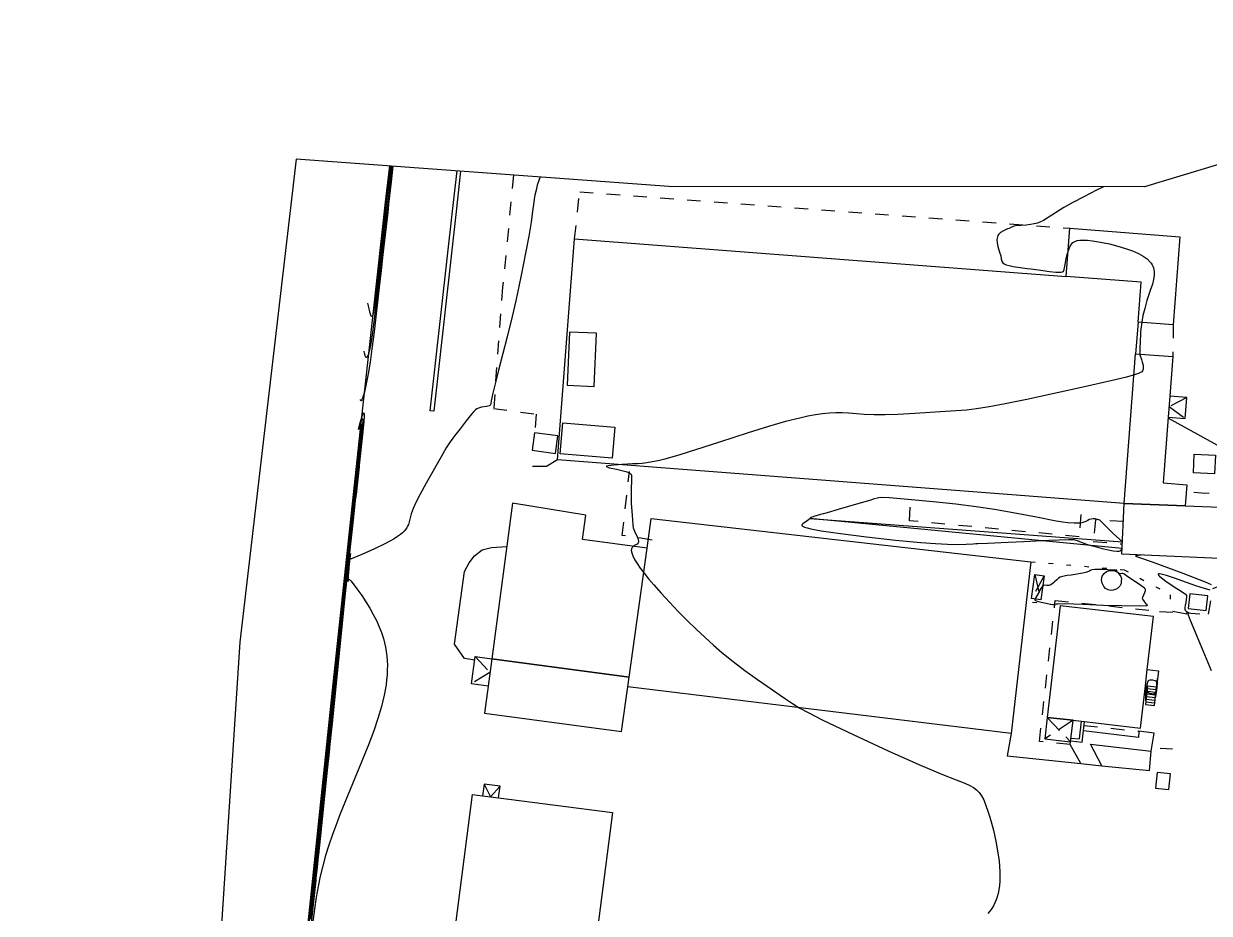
# Model space of a CAD drawing. Header units: metres. Extents: x 1233805 to 1234355, y 654698 to 655114.
# Drawn here: x 1233805.4 to 1233937.4, y 654995.5 to 655094.6 of the extents above; entities that cross this region are included whole.
import ezdxf

# ---------------------------------------------------------------- set-up
doc = ezdxf.new("R2010")
doc.units = ezdxf.units.M
for name, pattern in [('ИИDash_05_15', [2, 0.5, -1.5]), ('ИИDash_15_15', [3, 1.5, -1.5]), ('ИИDash_20_10', [3, 2, -1])]:
    doc.linetypes.add(name, pattern=pattern)
for name, color, linetype, lineweight in [('ИИ_ГИДРОГРАФИЯ', 3, 'Continuous', 25), ('ИИ_ГОРИЗОНТАЛИ_ОСН', 32, 'Continuous', 25), ('ИИ_ГОРИЗОНТАЛИ_УТОЛЩ', 32, 'Continuous', 30), ('ИИ_ДОРОГИ_АД', 7, 'Continuous', 25), ('ИИ_ЛЭП_НН', 250, 'Continuous', 25), ('ИИ_ОТМЕТКИ', 7, 'Continuous', 25), ('ИИ_СООРУЖЕНИЕ', 7, 'Continuous', 25), ('ИИ_СТРОЕНИЕ', 7, 'Continuous', 25), ('ИИ_ТЕПЛОТРАССА', 5, 'Continuous', 25), ('ИИ_ТРУБОПРОВОДЫ', 7, 'Continuous', 25), ('ИИ_УГОДЬЯ', 7, 'Continuous', 25)]:
    doc.layers.add(name, color=color, linetype=linetype, lineweight=lineweight)
doc.layers.add('Оформление точек', color=7, linetype='Continuous')

msp = doc.modelspace()

# ---------------------------------------------------------------- linework, layer by layer
at = {"layer": 'ИИ_ГИДРОГРАФИЯ'}
msp.add_lwpolyline([(1233846.09313983, 655078.80980624), (1233845.63872691, 655075.10262085), (1233842.81508014, 655049.47608753), (1233839.79411409, 655021.08205074), (1233836.39391399, 654988.74463213), (1233831.61108307, 654936.04578729), (1233829.35532001, 654910.12224452), (1233829.58060733, 654909.83929928), (1233827.32516265, 654883.69033055), (1233825.62170741, 654863.71700995), (1233820.4282702, 654801.53851389)], dxfattribs=at)
at = {"layer": 'ИИ_ГОРИЗОНТАЛИ_ОСН'}
for points, elevation in [([(1233862.89287055, 655077.57818969), (1233862.729783, 655077.16360817), (1233862.55863355, 655076.64834728), (1233862.41145954, 655076.11428662), (1233862.28822661, 655075.56128344), (1233862.20493629, 655075.08388301), (1233862.12659568, 655074.48104741), (1233862.07319484, 655074.04745244), (1233861.86176036, 655072.54002762), (1233861.60664192, 655070.99341729), (1233860.94489861, 655067.56221465), (1233860.8325768, 655067.00050321), (1233860.71996089, 655066.4341416), (1233860.16695189, 655063.77000447), (1233859.75609659, 655062.01699104), (1233859.1937459, 655059.75536196), (1233858.23741154, 655056.03358081), (1233858.08179126, 655055.43205835), (1233857.59667172, 655053.47684624), (1233857.42264463, 655052.62107267), (1233857.36619268, 655052.33547485), (1233857.32878121, 655052.18501055), (1233857.28465947, 655052.11224473), (1233857.20730371, 655052.06993848), (1233857.05064562, 655052.03535175), (1233856.8970778, 655052.00927695), (1233856.35222747, 655051.9093768), (1233856.0003535, 655051.8170445), (1233855.81415863, 655051.73607833), (1233855.66094399, 655051.62450468), (1233855.50036265, 655051.45615725), (1233855.23741236, 655051.13114924), (1233854.64682646, 655050.38459556), (1233853.9502109, 655049.5040652), (1233853.51520183, 655048.95735181), (1233853.48963426, 655048.92556098), (1233853.1494986, 655048.48770832), (1233852.84471922, 655048.05707786), (1233852.41713915, 655047.38164613), (1233851.83214718, 655046.38021579), (1233850.18323495, 655043.44511685), (1233849.52595363, 655042.24889144), (1233849.07812585, 655041.37991315), (1233848.74126978, 655040.64710625), (1233848.51454334, 655040.04451779), (1233848.3512686, 655039.43227421), (1233848.19620954, 655038.86810555), (1233848.11042472, 655038.65991048), (1233848.0075017, 655038.46972079), (1233847.87707401, 655038.28164053), (1233847.7197104, 655038.09928108), (1233847.5321497, 655037.91888302), (1233847.31176681, 655037.73794932), (1233846.99842914, 655037.51488586), (1233846.61677361, 655037.27310821), (1233845.65315332, 655036.73627259), (1233844.43144365, 655036.13380901), (1233843.01157799, 655035.49534853), (1233842.11047756, 655035.1241576), (1233841.87435629, 655035.04380473), (1233841.76392217, 655035.02774795), (1233841.72185363, 655035.03310753)], 1.5), ([(1233846.47421679, 655078.78186885), (1233846.28147063, 655077.03936509), (1233845.99876105, 655074.5403927), (1233845.8934409, 655073.62122988), (1233845.36262426, 655068.93860812), (1233845.16148858, 655067.14783354), (1233844.95327699, 655065.29072467), (1233844.37329914, 655060.30344686), (1233844.13432509, 655058.43109603), (1233843.92438754, 655056.93261846), (1233843.7146607, 655055.62679502), (1233843.50354056, 655054.51413308), (1233843.29334543, 655053.60758489), (1233843.09107699, 655052.93755355), (1233843.01161437, 655052.74080866), (1233842.94949386, 655052.63809109), (1233842.92525072, 655052.62205975), (1233842.90512008, 655052.62881561), (1233842.87510925, 655052.71253941), (1233842.8587413, 655052.7913853)], 1), ([(1233846.35356964, 655078.79071369), (1233846.27185622, 655078.06114418), (1233845.92733681, 655075.08475963), (1233845.75547704, 655073.60986981), (1233845.30190808, 655069.62437676), (1233845.12233103, 655068.01377053), (1233844.881625, 655065.85453522), (1233844.47132954, 655062.30596766), (1233844.16327279, 655059.9835926), (1233844.00510553, 655059.01323308), (1233843.85309237, 655058.26523426), (1233843.70979653, 655057.75260328), (1233843.64278617, 655057.58986833), (1233843.57978114, 655057.49190448), (1233843.54271163, 655057.46382516), (1233843.50665555, 655057.46013758), (1233843.43765295, 655057.52593548), (1233843.37351336, 655057.68664448), (1233843.30928446, 655057.95498888), (1233843.2665663, 655058.1602103)], 0.5), ([(1233842.64071129, 655049.44798199), (1233842.79844204, 655050.0540463), (1233843.00966925, 655050.82484598), (1233843.15144691, 655051.21997896), (1233843.20073908, 655051.28945089), (1233843.21972055, 655051.29123696), (1233843.23492546, 655051.27105664), (1233843.25400118, 655051.16479667), (1233843.25795364, 655050.97072809), (1233843.22011173, 655050.28196041), (1233843.1207624, 655049.16076573), (1233842.72235466, 655045.46291918), (1233842.70047253, 655045.26859754), (1233842.3622008, 655042.21219354), (1233842.287725, 655041.52905725), (1233842.05330072, 655039.38683059), (1233841.72262618, 655036.3631042), (1233841.42656224, 655033.61675312), (1233841.39612832, 655033.33070487), (1233841.38491582, 655033.22531868), (1233841.38331403, 655033.2102635)], 1), ([(1233842.69813426, 655049.4431291), (1233842.80253227, 655049.84426139), (1233842.94233822, 655050.35442371), (1233843.03617718, 655050.61593925), (1233843.06880236, 655050.66191316), (1233843.09142936, 655050.64972981), (1233843.10667088, 655050.4509301), (1233843.01472272, 655049.24405339), (1233842.73101014, 655046.59471552), (1233842.67983764, 655046.13297419), (1233842.30238561, 655042.66191743), (1233842.17524452, 655041.48272712), (1233841.94010447, 655039.3192152), (1233841.68939423, 655037.01195304), (1233841.27770876, 655033.16645663), (1233841.22854471, 655032.70436416), (1233841.21961524, 655032.62043613), (1233841.20043827, 655032.4401919), (1233841.19821237, 655032.41927069), (1233841.19515482, 655032.39053276)], 0.5), ([(1233841.74600734, 655035.60817905), (1233841.72086081, 655035.38220362), (1233841.6163322, 655034.44124654), (1233841.57541573, 655034.06704962), (1233841.57460599, 655034.05943886), (1233841.57264139, 655034.04097361), (1233841.57167098, 655034.03185275), (1233841.57161927, 655034.03136666), (1233841.57147325, 655034.02999424)], 1.5), ([(1233841.72185363, 655035.03310753), (1233841.72587925, 655035.12895278), (1233841.74198172, 655035.51233379), (1233841.74600734, 655035.60817905)], 1.5), ([(1233929.8130344711, 655035.4374663302), (1233929.76836328, 655035.43331664), (1233929.31094482, 655035.37696263), (1233929.2227303, 655035.35707035), (1233929.20095042, 655035.33718578), (1233929.27783422, 655035.29250857), (1233929.62152807, 655035.17217895), (1233931.03717102, 655034.67817828), (1233934.46067889, 655033.42060739), (1233936.9282714, 655032.45883939), (1233937.60892103, 655032.16074669)], 2.5), ([(1233841.57147325, 655034.02999424), (1233841.56818205, 655033.99906029), (1233841.55501725, 655033.87532446), (1233841.55172605, 655033.84439051)], 1.5), ([(1233841.55172605, 655033.84439051), (1233841.52547781, 655033.5749944), (1233841.44212299, 655032.5888279), (1233841.44954195, 655032.51386045), (1233841.48626776, 655032.57462613), (1233841.54279544, 655032.6805658), (1233841.57874444, 655032.71168246), (1233841.62356508, 655032.70641563), (1233841.77354543, 655032.57940015), (1233842.04238856, 655032.25712882), (1233842.46073783, 655031.70074335), (1233842.9933747, 655030.95248431), (1233843.46697548, 655030.23824599), (1233843.89926296, 655029.53131731), (1233844.28835734, 655028.83427449), (1233844.63523154, 655028.14496602), (1233844.93762842, 655027.46740351), (1233845.1950685, 655026.80266381), (1233845.40720282, 655026.15165017), (1233845.53849643, 655025.66516811), (1233845.64652759, 655025.17735514), (1233845.73178153, 655024.68601373), (1233845.79458575, 655024.18924609), (1233845.83518277, 655023.68499114), (1233845.85366598, 655023.17186552), (1233845.85009162, 655022.64829001), (1233845.82444898, 655022.1128061), (1233845.77653569, 655021.56272095), (1233845.70626513, 655020.99786432), (1233845.49793366, 655019.818443), (1233845.19755747, 655018.56383756), (1233844.80266886, 655017.22377511), (1233844.33845884, 655015.85997609), (1233843.74936682, 655014.28532002), (1233843.02738945, 655012.47303137), (1233841.98079251, 655009.94183302), (1233840.61226066, 655006.61129883), (1233840.13745949, 655005.39672421), (1233839.74222208, 655004.33124992), (1233839.3304135, 655003.13121775), (1233838.96899624, 655001.96547645), (1233838.653448, 655000.81953297), (1233838.37807185, 654999.6727644), (1233838.14314162, 654998.53360102), (1233837.93183462, 654997.32847817), (1233837.73507748, 654996.0104041), (1233837.51721733, 654994.34119775)], 1.5), ([(1233841.38331403, 655033.2102635), (1233841.34721027, 655032.87092455), (1233841.20279524, 655031.51356873), (1233841.16669148, 655031.17422978)], 1), ([(1233937.50391736, 655031.54929245), (1233936.86211935, 655031.70736069), (1233935.9201421, 655032.01185925), (1233934.85223398, 655032.39155303), (1233933.51360972, 655032.86668484), (1233932.64754245, 655033.15283658), (1233932.06121669, 655033.31374551), (1233931.87525812, 655033.34590259), (1233931.75922033, 655033.34617282), (1233931.72280561, 655033.33155101), (1233931.70775095, 655033.30583973), (1233931.74171598, 655033.22112959), (1233931.86112618, 655033.09197853), (1233932.06625951, 655032.91808089), (1233932.72152436, 655032.44373892), (1233933.79335884, 655031.7361255), (1233933.97316274, 655031.61949789), (1233934.50144582, 655031.26836593), (1233934.75571309, 655031.0733917), (1233934.86335803, 655030.93915589), (1233934.88198241, 655030.79046065), (1233934.8392659, 655030.45511951), (1233934.74146024, 655029.94667048), (1233934.73322606, 655029.9077578), (1233934.67480549, 655029.53289746), (1233934.68654187, 655029.41492438), (1233934.72606473, 655029.31907705), (1233934.83068612, 655029.20580802), (1233935.01650135, 655029.0822032), (1233935.11754416, 655029.01632453), (1233935.13715663, 655028.96839752), (1233935.0711763, 655028.9264676), (1233935.04145807, 655028.91298331), (1233935.02205397, 655028.88163967), (1233935.04217032, 655028.79933407), (1233935.28508968, 655028.19956622), (1233935.28915337, 655028.18980921), (1233936.68862455, 655024.81523927), (1233937.60357249, 655022.57676179)], 2.5), ([(1233841.19515482, 655032.39053276), (1233841.1262385, 655031.74278881), (1233840.85057322, 655029.151813), (1233840.7816569, 655028.50406905)], 0.5), ([(1233841.16669148, 655031.17422978), (1233841.0572766, 655030.06725706), (1233840.46091568, 655024.11765574), (1233839.6939621, 655016.70848475), (1233839.55365654, 655015.36646179), (1233839.47883316, 655014.65289758), (1233839.44432855, 655014.32534824), (1233839.43134127, 655014.20231607), (1233839.42833123, 655014.17380107), (1233839.42270602, 655014.12051188), (1233839.42243748, 655014.1179679), (1233839.42159551, 655014.10999173)], 1), ([(1233840.7816569, 655028.50406905), (1233840.70918415, 655027.77098677), (1233840.31423726, 655023.83132186), (1233839.76716336, 655018.5537607), (1233839.62475952, 655017.19620538), (1233839.51696323, 655016.17188026), (1233839.44459662, 655015.48588213), (1233839.40633081, 655015.12337924), (1233839.39290803, 655014.99622142), (1233839.39223288, 655014.98982554), (1233839.39021889, 655014.97074644)], 0.5), ([(1233839.39021889, 655014.97074644), (1233839.3235465, 655014.33666225), (1233839.05685692, 655011.80032549), (1233838.99018453, 655011.1662413)], 0.5), ([(1233839.42159551, 655014.10999173), (1233839.3937226, 655013.84490786), (1233839.28223093, 655012.78457239), (1233839.25435801, 655012.51948852)], 1), ([(1233839.25435801, 655012.51948852), (1233839.07574163, 655010.78206316), (1233838.36127613, 655003.83236171), (1233838.18265975, 655002.09493635)], 1), ([(1233838.99018453, 655011.1662413), (1233838.87194811, 655010.01618492), (1233838.39900247, 655005.41595943), (1233838.28076605, 655004.26590306)], 0.5), ([(1233838.28076605, 655004.26590306), (1233838.21502881, 655003.64071252), (1233837.88027066, 655000.4570133), (1233837.52729711, 654997.10007754), (1233837.5272968, 654997.10007459), (1233837.49372682, 654996.78080913), (1233837.47676443, 654996.61948926), (1233837.45891383, 654996.44972211), (1233837.45814724, 654996.44243151), (1233837.45548765, 654996.41713755)], 0.5), ([(1233838.18265975, 655002.09493635), (1233838.15832586, 655001.86351024), (1233838.03440881, 655000.68500378), (1233837.90374886, 654999.44236944), (1233837.89123451, 654999.32335239), (1233837.88504335, 654999.26447169), (1233837.87861145, 654999.20330152), (1233837.87815184, 654999.19893042), (1233837.87716734, 654999.18956738)], 1), ([(1233837.87716734, 654999.18956738), (1233837.6221999, 654996.86096611), (1233836.54656051, 654986.95614561), (1233836.23066073, 654983.91604828), (1233835.90723652, 654980.59479199), (1233835.86700445, 654980.17547284), (1233835.54468317, 654976.82190455), (1233834.96933911, 654970.82835764), (1233834.5808369, 654966.67760705), (1233834.46203691, 654965.36862873), (1233834.31796453, 654963.78119058), (1233833.91618443, 654959.26558686), (1233833.12991242, 654950.12741636), (1233832.66493088, 654944.65167131), (1233832.38046425, 654941.30052924), (1233832.10206113, 654938.09128585), (1233832.04017399, 654937.38939773), (1233831.82630641, 654934.95176887), (1233831.5875378, 654932.23051696), (1233831.32978217, 654929.32753049), (1233831.3014866, 654929.01199744), (1233831.29106192, 654928.89574842), (1233831.28958822, 654928.87931477), (1233831.28957268, 654928.87914142)], 1), ([(1233837.45548765, 654996.41713755), (1233837.28668525, 654994.87503819)], 0.5)]:
    msp.add_lwpolyline(points, dxfattribs=dict(at, elevation=elevation))
for points, elevation in [([(1233927.732317812, 655036.9079813941), (1233927.70672482, 655036.93102905), (1233927.34740759, 655037.23821824), (1233926.73385172, 655037.81936833), (1233925.75093339, 655038.79056341), (1233925.61247255, 655038.92848115), (1233925.19634425, 655039.32120106), (1233925.09090968, 655039.38510572), (1233924.95746161, 655039.42599051), (1233924.69439132, 655039.47509503), (1233924.45687871, 655039.48577035), (1233924.23527872, 655039.45850699), (1233924.03178013, 655039.39314193), (1233923.85902456, 655039.30606687), (1233923.63463821, 655039.19311566), (1233923.4306978, 655039.11442151), (1233923.20617222, 655039.05411718), (1233922.95878087, 655039.01250405), (1233922.6774498, 655038.9885803), (1233922.36631927, 655038.98350071), (1233921.64986969, 655039.02985139), (1233921.07295058, 655039.10558619), (1233920.35583931, 655039.22430798), (1233918.14073197, 655039.65356024), (1233915.54447697, 655040.16035491), (1233913.49282202, 655040.51700975), (1233911.45445797, 655040.81694267), (1233909.16403706, 655041.10378725), (1233906.64188711, 655041.3753334), (1233903.82121303, 655041.63872894), (1233901.78070821, 655041.80768385), (1233900.87678631, 655041.85410988), (1233900.58145398, 655041.82435762), (1233899.97619818, 655041.65619004), (1233899.69243894, 655041.57341777), (1233898.37688916, 655041.19407815), (1233896.07987761, 655040.52923164), (1233894.8348495, 655040.14758598), (1233894.68147057, 655040.09892197), (1233894.44641751, 655040.04498661), (1233894.4071134, 655040.03854033), (1233894.23958997, 655039.9921311), (1233894.10073677, 655039.95004064), (1233893.36975244, 655039.73666235), (1233893.28696286, 655039.7133235), (1233893.13004634, 655039.65938753), (1233893.0765824, 655039.62711977), (1233893.00390402, 655039.57783499), (1233892.91245831, 655039.50983152)], 2.5), ([(1233892.91245831, 655039.50983152), (1233892.79070085, 655039.41294282), (1233892.56192993, 655039.23438727), (1233892.40941469, 655039.12815847), (1233892.12963125, 655038.93038461), (1233892.02466269, 655038.83093494), (1233892.00994833, 655038.78739955), (1233892.01858215, 655038.74456445), (1233892.11021199, 655038.65605851), (1233892.30329174, 655038.56491246), (1233892.60798685, 655038.46783519), (1233893.02273997, 655038.36633183), (1233894.18725711, 655038.14890906), (1233896.3379652, 655037.83662411), (1233899.23266358, 655037.47735283), (1233902.44307909, 655037.12445918), (1233905.27938854, 655036.85423321), (1233906.89646609, 655036.73098819), (1233908.25411323, 655036.65931341), (1233909.34952213, 655036.63838172), (1233910.31351702, 655036.6658063), (1233911.08684737, 655036.70405548), (1233911.39610348, 655036.7192922), (1233911.64010178, 655036.73032834), (1233912.71659547, 655036.77903057), (1233915.01896, 655036.88537385), (1233916.75964333, 655036.96587522), (1233919.5291446, 655037.09193471), (1233921.72058267, 655037.18855104), (1233922.22566586, 655037.19544537), (1233922.36388059, 655037.17264144), (1233922.52064112, 655037.12072261), (1233922.68798061, 655037.0535622), (1233923.3015419, 655036.81723708), (1233923.96439937, 655036.59919833), (1233924.68803013, 655036.39109238), (1233925.46819315, 655036.18891566), (1233926.16702044, 655036.02821029), (1233926.71356664, 655035.925107), (1233927.10029043, 655035.88238323), (1233927.36782199, 655035.89537465), (1233927.46371393, 655035.92218499), (1233927.54196242, 655035.96365761), (1233927.66713104, 655036.10427167), (1233927.700346538, 655036.1742892253)], 2.5), ([(1233919.72040486, 655029.98946328), (1233920.08213818, 655029.93344359), (1233920.15999769, 655029.93531424), (1233920.22145322, 655029.95634815), (1233920.2271023, 655029.95909169), (1233920.35501076, 655030.00102588), (1233920.56597526, 655030.02656658), (1233921.30943148, 655030.03696848), (1233923.32114724, 655029.96151956), (1233925.61333636, 655029.86992079), (1233927.64559757, 655029.8206623), (1233929.70109736, 655029.80235343), (1233930.38187219, 655029.81135408), (1233930.49027688, 655029.82323417), (1233930.50818508, 655029.84566926), (1233930.4268017, 655029.979084), (1233930.2397707, 655030.21521781), (1233930.18850203, 655030.27515509), (1233929.99060244, 655030.52319116), (1233929.95796109, 655030.62186386), (1233930.00131789, 655030.76509416), (1233930.20684887, 655031.26960695), (1233930.21661503, 655031.29276494), (1233930.29325205, 655031.50063631), (1233930.29248375, 655031.62248903), (1233930.25676962, 655031.68352164), (1233930.1818083, 655031.75433436), (1233929.77671941, 655032.04401772), (1233929.73223578, 655032.07478119), (1233929.34872439, 655032.34041561), (1233928.19042407, 655033.13983369), (1233927.87599203, 655033.34842981), (1233927.78713368, 655033.3884862), (1233927.78672054, 655033.38841401), (1233927.68772773, 655033.37777048), (1233927.67340487, 655033.37643228), (1233927.6726877, 655033.3763652), (1233927.52453355, 655033.36995141), (1233927.41324111, 655033.38701639), (1233927.30488104, 655033.43985353), (1233927.19400741, 655033.53507472), (1233927.12253128, 655033.62293547), (1233927.10656711, 655033.68497256), (1233927.11336529, 655033.70387674), (1233927.11867827, 655033.72916069), (1233927.10000232, 655033.74544019), (1233926.96430008, 655033.77009574), (1233926.11751411, 655033.81276649), (1233925.92699194, 655033.82010075), (1233925.71823988, 655033.82859243), (1233925.04609742, 655033.84785332), (1233924.65157056, 655033.83499509), (1233924.36930699, 655033.79785748), (1233924.222917, 655033.75100572), (1233924.07839675, 655033.67011365), (1233924.03060705, 655033.64024697), (1233923.77322947, 655033.52862286), (1233923.33073085, 655033.42651486), (1233922.0129574, 655033.22077968), (1233921.57537276, 655033.15652935), (1233921.05045474, 655033.06540188), (1233920.78815137, 655032.97639491), (1233920.61460919, 655032.86692419), (1233920.40793463, 655032.69206809), (1233920.1672636, 655032.46927954), (1233920.05098394, 655032.36083729), (1233919.77130894, 655032.13473738), (1233919.65158086, 655032.07587277), (1233919.53662166, 655032.04810671), (1233919.29258686, 655032.06531014), (1233919.07422714, 655032.08466481), (1233918.92350866, 655032.04625827), (1233918.8226292, 655031.9715596), (1233918.71946827, 655031.84996869), (1233918.47175556, 655031.42007826), (1233918.43729259, 655031.3538356), (1233918.04254182, 655030.65387554), (1233918.03324401, 655030.63903822), (1233917.97133086, 655030.52226361), (1233917.97915234, 655030.45036932), (1233918.06072741, 655030.38647427), (1233918.23433014, 655030.32034054), (1233918.68635237, 655030.20275827), (1233919.23766945, 655030.08353824), (1233919.72040486, 655029.98946328)], 2.5), ([(1233930.376824591, 655020.871265065), (1233930.38025311, 655020.81962418), (1233930.4065926, 655020.48690774), (1233930.36528534, 655019.57733992), (1233930.34482692, 655019.23215662), (1233930.3442952172, 655019.2030741259)], 2.5), ([(1233930.408092233, 655020.8676632489), (1233930.41084073, 655020.82626466), (1233930.43193989, 655020.55973942), (1233930.42151327, 655020.17972768), (1233930.4181762664, 655019.8444409841)], 3), ([(1233930.4393598833, 655020.8640614316), (1233930.44142836, 655020.83290514), (1233930.45728718, 655020.6325711), (1233930.45448503, 655020.46337801), (1233930.4544237475, 655020.159108053)], 3.5), ([(1233930.501895176, 655020.8568577982), (1233930.50260361, 655020.8461861), (1233930.50798176, 655020.77823447), (1233930.50797306, 655020.76376642), (1233930.5174033982, 655020.7058390634)], 4.5), ([(1233930.5331628812, 655020.8532559747), (1233930.53319124, 655020.85282658), (1233930.53332905, 655020.85106615), (1233930.5333291, 655020.85105746), (1233930.5341173946, 655020.8509345044)], 5), ([(1233931.3975088191, 655019.6473378805), (1233931.41991738, 655019.71968093), (1233931.50666837, 655020.15009443), (1233931.58227476, 655020.70245072), (1233931.63149294, 655021.24356715), (1233931.63559265, 655021.65019976), (1233931.6317059796, 655021.6804208279)], 2.5), ([(1233931.4225563593, 655019.8647774305), (1233931.44042364, 655019.92245971), (1233931.50991622, 655020.26724649), (1233931.57048136, 655020.70971625), (1233931.60990766, 655021.14317769), (1233931.61319184, 655021.46891005), (1233931.6101056626, 655021.4929068651)], 3), ([(1233931.4476039, 655020.0822169855), (1233931.4609299, 655020.1252385), (1233931.55868796, 655020.71698178), (1233931.58832239, 655021.04278823), (1233931.59079103, 655021.28762033), (1233931.5885053456, 655021.3053929011)], 3.5), ([(1233931.4981717889, 655020.5212005704), (1233931.50194243, 655020.53079606), (1233931.53510116, 655020.73151284), (1233931.54598942, 655020.9250409), (1233931.5451209506, 655020.9287697317)], 4.5), ([(1233931.5231722884, 655020.7382317587), (1233931.52330775, 655020.73877837), (1233931.5232859573, 655020.7392185252)], 5)]:
    msp.add_lwpolyline(points, close=True, dxfattribs=dict(at, elevation=elevation))
at = {"layer": 'ИИ_ГОРИЗОНТАЛИ_УТОЛЩ'}
for points in [[(1233846.22899544, 655078.79984644), (1233845.84281435, 655075.51170063), (1233845.61751317, 655073.59850974), (1233845.2411919, 655070.31014539), (1233845.05718433, 655068.64909065), (1233844.80997302, 655066.41834578), (1233844.56667282, 655064.28792082), (1233844.40215803, 655063.03456674), (1233844.31156315, 655062.49711769), (1233844.22989242, 655062.16803472), (1233844.1901602, 655062.07221536), (1233844.15039969, 655062.02037773), (1233844.11002454, 655062.01176127), (1233844.06848529, 655062.0462554), (1233844.00169673, 655062.17946651), (1233843.92581203, 655062.41377987), (1233843.74345968, 655063.19743836), (1233843.6743913, 655063.5290353)], [(1233842.75555723, 655049.43827621), (1233842.80662251, 655049.63447648), (1233842.92090746, 655050.01189955), (1233842.93686563, 655050.03437542), (1233842.94793326, 655050.02840297), (1233842.95538812, 655049.93113211), (1233842.90599267, 655049.29954276), (1233842.73252782, 655047.67111597), (1233842.65920274, 655046.99735084), (1233842.22652305, 655042.96725903), (1233842.06276403, 655041.43639698), (1233841.85629794, 655039.51911756), (1233841.65616229, 655037.66080189), (1233841.12885527, 655032.71616014), (1233841.07751624, 655032.233625), (1233841.04310217, 655031.91016739), (1233841.0121408, 655031.61916172), (1233841.01150892, 655031.6132227), (1233841.0069956, 655031.57080203)], [(1233841.0069956, 655031.57080202), (1233840.90526672, 655030.61465307), (1233840.49835121, 655026.79005727), (1233840.39662233, 655025.83390831)], [(1233840.39662233, 655025.83390831), (1233840.36109169, 655025.47471648), (1233840.16755884, 655023.54498798), (1233839.84036463, 655020.39903665), (1233839.6958625, 655019.02594897), (1233839.55509329, 655017.69086293), (1233839.44486471, 655016.64641623), (1233839.44486468, 655016.64641602), (1233839.38846983, 655016.11217148), (1233839.38433039, 655016.07295741), (1233839.36903859, 655015.9280938), (1233839.36202829, 655015.86168318), (1233839.35884227, 655015.83150115)], [(1233839.35884227, 655015.83150115), (1233839.2533704, 655014.82841664), (1233838.83148291, 655010.81607859), (1233838.72601104, 655009.81299407)], [(1233838.72601104, 655009.81299407), (1233838.66815459, 655009.25030669), (1233838.43672881, 655006.99955716), (1233838.37887236, 655006.43686977)], [(1233838.37887236, 655006.43686977), (1233838.27173175, 655005.41791479), (1233837.72613251, 655000.22902283), (1233837.15084474, 654994.75777974), (1233837.10446577, 654994.31669506), (1233837.06848552, 654993.97450683), (1233837.03913166, 654993.69533853), (1233837.03814265, 654993.6859326), (1233837.03380795, 654993.64470771)]]:
    msp.add_lwpolyline(points, dxfattribs=at)
at = {"layer": 'ИИ_ГОРИЗОНТАЛИ_УТОЛЩ', "elevation": 2}
msp.add_lwpolyline([(1233925.60909939, 655076.46430751), (1233924.83974385, 655076.08851784), (1233923.43759354, 655075.37459851), (1233922.21402089, 655074.72296249), (1233921.21591762, 655074.15908325), (1233919.87841726, 655073.32531538), (1233918.92952802, 655072.7394558), (1233918.58784759, 655072.56751577), (1233918.26771262, 655072.44037666), (1233917.89579027, 655072.33565121), (1233917.47686945, 655072.25913698), (1233917.01199652, 655072.20978796), (1233916.41941773, 655072.17898208), (1233916.02125899, 655072.15873697), (1233915.67918858, 655072.10232916), (1233915.38864953, 655071.97720064), (1233915.10392399, 655071.84210908), (1233914.93205264, 655071.77535133), (1233914.47195608, 655071.582224), (1233914.15537323, 655071.38865946), (1233914.03071152, 655071.27967755), (1233913.93002796, 655071.16286656), (1233913.85288223, 655071.03770966), (1233913.7991205, 655070.90394223), (1233913.75518957, 655070.61320629), (1233913.77919088, 655070.24937279), (1233913.86875775, 655069.81227535), (1233914.04265854, 655069.21061334), (1233914.16680921, 655068.78831564), (1233914.239893, 655068.46765748), (1233914.30988677, 655068.18387475), (1233914.39603095, 655068.01926009), (1233914.54023534, 655067.8938746), (1233914.76673807, 655067.79212808), (1233915.1024169, 655067.69982737), (1233915.5749639, 655067.60708992), (1233917.1258021, 655067.38552716), (1233917.52033272, 655067.33367319), (1233918.39506911, 655067.21515808), (1233919.60781532, 655067.05380419), (1233920.30053307, 655066.97930589), (1233920.63785956, 655066.96198791), (1233920.88055101, 655066.97252669), (1233921.04147788, 655067.01088929), (1233921.14654271, 655067.08308715), (1233921.20018368, 655067.16121531), (1233921.2409741, 655067.27580025), (1233921.34652611, 655067.81915209), (1233921.34849143, 655067.83042926), (1233921.47509371, 655068.50563848), (1233921.6015874, 655069.03785892), (1233921.7420126, 655069.48654306), (1233921.89550487, 655069.84570255), (1233922.04331574, 655070.08736488), (1233922.21171042, 655070.26436082), (1233922.41756065, 655070.39419175), (1233922.67076334, 655070.48252447), (1233922.98698265, 655070.53337651), (1233923.37211648, 655070.54647872), (1233923.83667744, 655070.52217786), (1233924.39164284, 655070.45988275), (1233925.3039282, 655070.31180069), (1233926.27260374, 655070.10939468), (1233927.21285906, 655069.8705463), (1233928.08529084, 655069.60553456), (1233928.84734405, 655069.3287689), (1233929.50590216, 655069.03944816), (1233930.05256395, 655068.74128742), (1233930.48318247, 655068.43659561), (1233930.79702511, 655068.13031584), (1233930.92399851, 655067.96683776), (1233931.03125525, 655067.7961617), (1233931.11892673, 655067.61811619), (1233931.18727497, 655067.43221443), (1233931.23646915, 655067.23800322), (1233931.26667684, 655067.03482803), (1233931.27168478, 655066.61374844), (1233931.20625204, 655066.14515952), (1233931.07210634, 655065.62196146), (1233930.8351659, 655064.91129559), (1233930.79509402, 655064.79664723), (1233930.46097377, 655063.79558057), (1233930.20569083, 655062.93103371), (1233930.01185156, 655062.14383419), (1233929.87357792, 655061.40916375), (1233929.8028801, 655060.88204992), (1233929.74939448, 655060.31395835), (1233929.68733902, 655058.97036628), (1233929.67973511, 655058.70990867), (1233929.66031394, 655058.26998021), (1233929.65008521, 655057.96158312), (1233929.6703186, 655057.76613584), (1233929.83450685, 655057.21795635), (1233929.93168917, 655056.92627291), (1233930.0210043, 655056.60764153), (1233930.05563336, 655056.36247404), (1233930.04046597, 655056.15567508), (1233929.97408301, 655055.9843608), (1233929.88106409, 655055.8726674), (1233929.73620395, 655055.77492267), (1233929.51521251, 655055.67491333), (1233929.20048302, 655055.56514007), (1233928.17827057, 655055.28101225), (1233926.43649506, 655054.85938092), (1233923.50656909, 655054.18913811), (1233920.14251387, 655053.4447598), (1233917.08779557, 655052.79048662), (1233914.6494315, 655052.29171603), (1233912.8825866, 655051.95945538), (1233911.48969622, 655051.73479571), (1233910.37908329, 655051.60055791), (1233909.165664, 655051.51012569), (1233909.16313616, 655051.50996845), (1233904.60762702, 655051.22554189), (1233904.59965126, 655051.22504236), (1233902.71668821, 655051.11632103), (1233901.31237611, 655051.06611829), (1233900.06539599, 655051.0629141), (1233898.96570776, 655051.10862157), (1233898.1205098, 655051.17940383), (1233897.2129929, 655051.2549604), (1233896.49913433, 655051.28846543), (1233895.79467199, 655051.28857509), (1233895.08480633, 655051.25378975), (1233894.32364276, 655051.1800332), (1233893.52470529, 655051.06678641), (1233892.67948328, 655050.9128314), (1233891.7827058, 655050.71718876), (1233890.20949543, 655050.31339266), (1233888.29539118, 655049.75933553), (1233886.02586406, 655049.05291875), (1233882.8629489, 655048.02666747), (1233880.17417109, 655047.15350432), (1233878.44692807, 655046.6170605), (1233876.75024628, 655046.14331835), (1233876.01063264, 655045.96348408), (1233875.34144791, 655045.82116472), (1233874.75192689, 655045.71761259), (1233874.22110553, 655045.64837895), (1233873.74627208, 655045.61221171), (1233873.24382593, 655045.60279371), (1233873.15840714, 655045.60265193), (1233872.58491758, 655045.58730377), (1233871.96483146, 655045.53866248), (1233871.56672029, 655045.50364221), (1233871.34115916, 655045.48604787), (1233870.76770865, 655045.43726895), (1233870.4369265, 655045.39206206), (1233870.2747066, 655045.34032599), (1233870.25875179, 655045.31175652), (1233870.28601619, 655045.28117351), (1233870.6002708, 655045.17531422), (1233871.37589816, 655045.00336022), (1233872.40113192, 655044.76934664), (1233872.75987114, 655044.64374851), (1233872.87750193, 655044.57801487), (1233872.96241679, 655044.50600344), (1233873.01781356, 655044.42676614), (1233873.05094493, 655044.33242965), (1233873.06363366, 655044.0484364), (1233873.04316106, 655043.66896391), (1233873.00558217, 655042.91783896), (1233872.99597006, 655042.26552774), (1233873.02530634, 655041.23888512), (1233873.1065154, 655039.86039307), (1233873.17925663, 655038.82386679), (1233873.23252482, 655038.48874524), (1233873.38783538, 655038.0977575), (1233873.47302693, 655037.92316447), (1233873.66962782, 655037.50474817), (1233873.77717584, 655037.20494352), (1233873.81615581, 655036.96684405), (1233873.80905334, 655036.87160903), (1233873.78421337, 655036.79173818), (1233873.68034358, 655036.66585155), (1233873.46689354, 655036.53549711), (1233873.25189565, 655036.40741184), (1233873.12182874, 655036.28261362), (1233873.04507784, 655036.13080965), (1233873.02263449, 655035.94823009), (1233873.06654069, 655035.67867858), (1233873.1876867, 655035.34864988), (1233873.38591425, 655034.95857133), (1233873.66101918, 655034.50884168), (1233874.01266645, 655033.9999876), (1233874.44063599, 655033.43231094), (1233874.94462785, 655032.80620908), (1233875.52434603, 655032.12204926), (1233876.35193538, 655031.18901878), (1233877.27335592, 655030.19200324), (1233878.25180877, 655029.17077963), (1233879.25784371, 655028.15604845), (1233880.25626603, 655027.18281454), (1233881.23865797, 655026.25878502), (1233882.19028101, 655025.39780818), (1233883.10129197, 655024.60876947), (1233884.35509995, 655023.58455307), (1233885.68222079, 655022.57011698), (1233887.07688869, 655021.56785404), (1233888.75260011, 655020.42446651), (1233889.60990396, 655019.84292053), (1233890.19761341, 655019.42586547), (1233890.96968926, 655018.88988193), (1233891.73560124, 655018.42707205), (1233892.80412513, 655017.85097822), (1233894.28261167, 655017.10657502), (1233897.73553471, 655015.44740561), (1233901.64714297, 655013.6327546), (1233905.0629767, 655012.10465156), (1233907.68485685, 655010.99506811), (1233909.22819284, 655010.393234), (1233910.16101524, 655010.03053041), (1233910.72203148, 655009.78450301), (1233911.15328655, 655009.54892406), (1233911.49144319, 655009.30021005), (1233911.78189978, 655009.00000345), (1233912.0356693, 655008.63051984), (1233912.27550577, 655008.15922017), (1233912.52979911, 655007.53044874), (1233912.74624776, 655006.91543738), (1233912.96115011, 655006.2403682), (1233913.35633958, 655004.80619292), (1233913.6755376, 655003.37366949), (1233913.90657859, 655002.00043847), (1233913.98509564, 655001.3644487), (1233914.04067488, 655000.75463808), (1233914.07311347, 655000.17325155), (1233914.08232485, 654999.62188441), (1233914.06830452, 654999.102219), (1233914.03109433, 654998.61486586), (1233913.97075885, 654998.16065973), (1233913.88738163, 654997.74022109), (1233913.79034067, 654997.38159512), (1233913.67094103, 654997.03589408), (1233913.52918513, 654996.70312446), (1233913.36506832, 654996.38327508), (1233913.1786084, 654996.07636774), (1233912.9697506, 654995.78230128), (1233912.73844418, 654995.50100269)], dxfattribs=at)
at = {"layer": 'ИИ_ГОРИЗОНТАЛИ_УТОЛЩ', "elevation": 4}
msp.add_lwpolyline([(1233930.60702674, 655021.43122128), (1233930.54976598, 655021.35795938), (1233930.50579392, 655021.25455118), (1233930.46315141, 655020.97307072), (1233930.47201598, 655020.83954562), (1233930.48263447, 655020.70540279), (1233930.48211934, 655020.64126426), (1233930.49498685, 655020.36136806), (1233930.55610837, 655020.18818332), (1233930.62229706, 655020.11999264), (1233930.71731578, 655020.06918976), (1233931.01713396, 655020.01003457), (1233931.16397733, 655019.99839809), (1233931.25867391, 655020.0075275), (1233931.33359222, 655020.04058698), (1233931.39212928, 655020.10075592), (1233931.44015473, 655020.19474362), (1233931.48143616, 655020.32801728), (1233931.54689456, 655020.72424731), (1233931.56839023, 655021.10633061), (1233931.55199161, 655021.23384039), (1233931.51687934, 655021.32749589), (1233931.46201459, 655021.39204084), (1233931.38177373, 655021.43796743), (1233931.10627275, 655021.49119638), (1233931.1050668, 655021.49133383), (1233931.10386061, 655021.49147131), (1233930.78821341, 655021.50435744), (1233930.68480341, 655021.4791369), (1233930.60702674, 655021.43122128)], close=True, dxfattribs=at)
at = {"layer": 'ИИ_ДОРОГИ_АД', "linetype": 'ИИDash_15_15'}
for points in [[(1233859.91904913, 655077.79620555), (1233858.68740835, 655065.30592454), (1233857.69166805, 655051.76834404), (1233862.42429027, 655051.14465388), (1233862.25266071, 655049.06127949)], [(1233866.70437481, 655070.68232825), (1233867.28323509, 655075.9286164), (1233921.88501238, 655071.86722076)], [(1233933.36571013, 655061.10023626), (1233933.35607254, 655057.56262065)], [(1233875.35560995, 655037.12137731), (1233872.0181636, 655037.63304782), (1233872.81022921, 655044.76601826)], [(1233923.10053791, 655039.95754225), (1233922.89260811, 655037.4871174), (1233904.00949144, 655039.26699601), (1233904.12209424, 655041.51591653)], [(1233927.83085908, 655039.16935396), (1233924.71982122, 655039.372197), (1233924.48734302, 655036.97502331), (1233927.72300409, 655036.69424556)], [(1233921.89552287, 655014.32285779), (1233918.47833239, 655014.66525703), (1233920.24211994, 655030.40238014), (1233931.84630979, 655029.17599384), (1233937.31163053, 655028.85796092), (1233937.8083367, 655031.70986862), (1233941.54566231, 655033.20002651), (1233942.91703326, 655033.36343517)], [(1233923.46595622, 655016.46241317), (1233929.55374586, 655015.81736282)]]:
    msp.add_lwpolyline(points, dxfattribs=at)
at = {"layer": 'ИИ_ДОРОГИ_АД'}
for points in [[(1233927.91934264, 655041.19991707), (1233864.81319492, 655046.04374598), (1233866.70437481, 655070.68232825)], [(1233866.70437481, 655070.68232825), (1233921.46795665, 655066.47884839)], [(1233929.47009965, 655061.40341782), (1233929.19931538, 655057.87559867)], [(1233855.58334807, 655023.7484756), (1233854.43259626, 655023.91627866), (1233853.3392511, 655025.52875862), (1233854.43644173, 655033.6226808), (1233854.95321334, 655034.57820632), (1233855.56000832, 655035.37560709), (1233856.42686534, 655036.04301699), (1233857.46127132, 655036.28746049), (1233859.15845999, 655036.38774921)], [(1233915.32828037, 655015.54928423), (1233914.88358485, 655013.06022296), (1233923.07871885, 655012.23125519), (1233925.4384059, 655011.9761779), (1233930.73176525, 655011.43416652), (1233930.92310189, 655013.60225663), (1233931.25800263, 655015.60412962), (1233929.55374586, 655015.81736282), (1233929.50658959, 655015.13390192), (1233923.39535568, 655015.84952463)], [(1233923.07871885, 655012.23125519), (1233921.89552287, 655014.32285779), (1233921.95990979, 655014.63076965)], [(1233925.4384059, 655011.9761779), (1233924.16210524, 655014.38804272), (1233930.92310189, 655013.60225663)]]:
    msp.add_lwpolyline(points, dxfattribs=at)
msp.add_lwpolyline([(1233935.23409231, 655031.12195581), (1233935.04565459, 655029.48611398), (1233937.04964577, 655029.25526799), (1233937.23808349, 655030.89110982)], close=True, dxfattribs=at)
at = {"layer": 'ИИ_ЛЭП_НН'}
msp.add_lwpolyline([(1233959.10349969, 655036.20146703), (1233932.82893061, 655050.69493448)], dxfattribs=at)
at = {"layer": 'ИИ_ОТМЕТКИ', "elevation": 1.817}
msp.add_lwpolyline([(1233864.813, 655046.04120655), (1233863.56537894, 655045.32568789), (1233862.02445015, 655045.32568789)], dxfattribs=at)
at = {"layer": 'ИИ_СООРУЖЕНИЕ'}
msp.add_lwpolyline([(1233854.0193017, 655078.22872597), (1233853.5238316, 655073.72861132), (1233851.03216403, 655051.4785956), (1233850.63464881, 655051.52311133), (1233853.12627498, 655073.77275728), (1233853.62010675, 655078.25799162)], dxfattribs=at)
at = {"layer": 'ИИ_СТРОЕНИЕ'}
for points in [[(1233921.88501238, 655071.86722076), (1233934.11906717, 655070.91508761), (1233933.36571013, 655061.10023626), (1233929.47009965, 655061.40341782), (1233929.81052252, 655065.83849934), (1233921.46795665, 655066.47884839), (1233921.88501238, 655071.86722076)], [(1233866.15200087, 655060.27816819), (1233865.89972993, 655054.36006268), (1233868.88007043, 655054.23301978), (1233869.13234136, 655060.15112529), (1233866.15200087, 655060.27816819)], [(1233929.19931538, 655057.87559867), (1233933.35607254, 655057.56262065), (1233933.01717979, 655053.14747382), (1233932.83865939, 655050.82168249), (1233932.27549623, 655043.48470626), (1233934.89432452, 655043.28369326), (1233934.7142039, 655040.93705404), (1233927.91934264, 655041.19991707), (1233929.19931538, 655057.87559867)], [(1233934.89749636, 655052.99252439), (1233933.01717979, 655053.14747382), (1233932.83865939, 655050.82168249), (1233934.70592574, 655050.66780848), (1233934.89749636, 655052.99252439)], [(1233865.39330727, 655050.1765345), (1233871.17459501, 655049.70012151), (1233870.89000685, 655046.24663461), (1233865.10871911, 655046.7230476), (1233865.39330727, 655050.1765345)], [(1233862.25266071, 655049.06127949), (1233861.99209251, 655047.11948018), (1233864.59528062, 655046.77016084), (1233864.85584882, 655048.71196015), (1233862.25266071, 655049.06127949)], [(1233872.78247037, 655021.83461178), (1233874.78808707, 655036.20879606), (1233867.58901688, 655037.17483244), (1233867.95421242, 655039.89633278), (1233859.80768478, 655041.22588464), (1233857.48111525, 655023.88788607), (1233872.78247037, 655021.83461178)], [(1233927.91934264, 655041.19991707), (1233934.7142039, 655040.93705404), (1233958.97367968, 655039.99856259), (1233958.58886696, 655034.18353443), (1233927.67230378, 655035.53075053), (1233927.91934264, 655041.19991707)], [(1233875.25652223, 655039.52480945), (1233917.51427122, 655034.70164032), (1233915.32828037, 655015.54928423), (1233872.63566602, 655020.78247022), (1233872.78247037, 655021.83461178), (1233874.78808707, 655036.20879606), (1233875.25652223, 655039.52480945)], [(1233920.78674654, 655029.79770294), (1233919.35475836, 655017.36650731), (1233922.23680476, 655017.0345154), (1233929.74409648, 655016.16972707), (1233930.28687488, 655020.88162665), (1233930.49458604, 655022.68478264), (1233931.17608465, 655028.6009227), (1233920.78674654, 655029.79770294)], [(1233855.22575485, 655021.08362905), (1233855.63529261, 655024.13557525), (1233857.48111525, 655023.88788607), (1233857.07157749, 655020.83593987), (1233855.22575485, 655021.08362905)], [(1233857.48111525, 655023.88788607), (1233857.07157749, 655020.83593987), (1233856.66717867, 655017.82228994), (1233871.93673863, 655015.77328221), (1233872.63566602, 655020.78247022), (1233872.78247037, 655021.83461178), (1233857.48111525, 655023.88788607)], [(1233931.73099507, 655022.54235683), (1233931.52328392, 655020.73920084), (1233930.53436881, 655020.85311706), (1233930.28687488, 655020.88162665), (1233930.49458604, 655022.68478264), (1233931.73099507, 655022.54235683)], [(1233931.52328392, 655020.73920084), (1233930.53436881, 655020.85311706), (1233930.29947008, 655018.81394379), (1233931.28838519, 655018.70002758), (1233931.52328392, 655020.73920084)], [(1233919.35475836, 655017.36650731), (1233919.0778634, 655014.96276156), (1233921.95990979, 655014.63076965), (1233922.23680476, 655017.0345154), (1233919.35475836, 655017.36650731)], [(1233856.63528472, 655009.92345442), (1233856.46821736, 655008.62665752), (1233858.23938234, 655008.39847695), (1233858.4064497, 655009.69527385), (1233856.63528472, 655009.92345442)], [(1233851.3592303, 654977.95929566), (1233855.32903795, 655008.7734189), (1233856.46821736, 655008.62665752), (1233858.23938234, 655008.39847695), (1233870.92333941, 655006.76439282), (1233866.95353176, 654975.95026957), (1233851.3592303, 654977.95929566)]]:
    msp.add_lwpolyline(points, close=True, dxfattribs=at)
at = {"layer": 'ИИ_СТРОЕНИЕ', "linetype": 'ИИDash_20_10'}
for points in [[(1233934.89749636, 655052.99252439), (1233932.92791959, 655051.98457815), (1233934.70592574, 655050.66780848)], [(1233855.63529261, 655024.13557525), (1233857.27634637, 655022.36191297), (1233855.22575485, 655021.08362905)], [(1233922.23680476, 655017.0345154), (1233919.0778634, 655014.96276156)], [(1233919.35475836, 655017.36650731), (1233921.95990979, 655014.63076965)], [(1233856.63528472, 655009.92345442), (1233857.35379985, 655008.51256724), (1233858.4064497, 655009.69527385)]]:
    msp.add_lwpolyline(points, dxfattribs=at)
at = {"layer": 'ИИ_СТРОЕНИЕ'}
for points in [[(1233931.38596028, 655019.54708415), (1233930.39704517, 655019.66100036)], [(1233931.42029119, 655019.84511332), (1233930.43137608, 655019.95902954)], [(1233931.4546221, 655020.1431425), (1233930.46570699, 655020.25705871)], [(1233931.48895301, 655020.44117167), (1233930.5000379, 655020.55508788)], [(1233931.31729846, 655018.9510258), (1233930.32838335, 655019.06494201)], [(1233931.35162937, 655019.24905497), (1233930.36271426, 655019.36297119)], [(1233921.9745582, 655014.75793353), (1233923.25265229, 655014.61070589), (1233923.51489885, 655016.88728776)], [(1233922.00978036, 655015.06369973), (1233922.93599287, 655014.95700642), (1233923.16301727, 655016.9278221)]]:
    msp.add_lwpolyline(points, dxfattribs=at)
at = {"layer": 'ИИ_ТЕПЛОТРАССА', "color": 7}
for points in [[(1233935.72660003, 655046.6894269), (1233938.09010677, 655046.58813931), (1233938.00061572, 655044.49990031), (1233935.63710898, 655044.6011879)], [(1233919.00656685, 655033.13791422), (1233918.63893747, 655030.46986619), (1233917.60224715, 655030.61271138), (1233917.96987653, 655033.2807594)], [(1233931.60251055, 655011.21784286), (1233931.41690882, 655009.4663749), (1233932.90586663, 655009.30859116), (1233933.09146837, 655011.06005912)]]:
    msp.add_lwpolyline(points, close=True, dxfattribs=at)
for points in [[(1233935.67438256, 655042.44133965), (1233936.53115259, 655042.39183758), (1233937.38792261, 655042.34233551)], [(1233933.33795049, 655029.17956228), (1233934.12494233, 655029.04807655), (1233934.91193416, 655028.91659082)], [(1233931.94634886, 655013.93451694), (1233932.62669233, 655013.90247773), (1233933.30703579, 655013.87043853)]]:
    msp.add_lwpolyline(points, dxfattribs=at)
at = {"layer": 'ИИ_ТЕПЛОТРАССА', "color": 7, "linetype": 'ИИDash_20_10'}
for points in [[(1233919.00656685, 655033.13791422), (1233917.60224715, 655030.61271138)], [(1233917.96987653, 655033.2807594), (1233918.63893747, 655030.46986619)]]:
    msp.add_lwpolyline(points, dxfattribs=at)
at = {"layer": 'ИИ_ТРУБОПРОВОДЫ'}
msp.add_lwpolyline([(1233926.58704074, 655033.74032704), (1233926.89747082, 655033.67675908), (1233927.17322757, 655033.53889543), (1233927.37120891, 655033.32679749), (1233927.54444729, 655033.04400025), (1233927.61110007, 655032.78886854), (1233927.60398431, 655032.52219702), (1233927.58478003, 655032.27116669), (1233927.44885604, 655031.99936333), (1233927.23424358, 655031.76331907), (1233926.9588264, 655031.59879986), (1233926.68605332, 655031.52959292), (1233926.42622288, 655031.50566239), (1233926.15780073, 655031.56070685), (1233925.83548588, 655031.71608838), (1233925.64574465, 655031.95706658), (1233925.45948594, 655032.29703182), (1233925.39905287, 655032.68547296), (1233925.46231025, 655033.08394035), (1233925.68432675, 655033.38001305), (1233925.95732171, 655033.60202663), (1233926.29220045, 655033.72212675)], close=True, dxfattribs=at)
at = {"layer": 'ИИ_УГОДЬЯ', "linetype": 'ИИDash_05_15'}
for points in [[(1233917.51427122, 655034.70164032), (1233927.92790211, 655033.81408909), (1233933.06229084, 655031.02832492), (1233932.99502715, 655029.10914873)], [(1233920.18249687, 655029.87040248), (1233917.0064627, 655030.25252302)]]:
    msp.add_lwpolyline(points, dxfattribs=at)
at = {"layer": 'Оформление точек', "color": 41}
msp.add_lwpolyline([(1234118.22104335, 655094.64752576), (1234087.59800437, 655090.37291663), (1234059.48229239, 655089.9032224), (1234043.42129298, 655091.71372342), (1234034.66623084, 655090.38602347), (1234028.2360811, 655086.88278027), (1234010.90710781, 655086.52068245), (1233982.67135103, 655082.29198002), (1233956.24014029, 655083.19907525), (1233946.65527013, 655081.45348852), (1233930.1993173, 655076.45825401), (1233877.21613158, 655076.52812731), (1233835.71209344, 655079.57085823), (1233829.4312175, 655025.74915668), (1233818.22074379, 654852.92659002), (1233807.50615591, 654725.36303495), (1233805.350995, 654698.22919145), (1234024.61714186, 654701.91992446), (1234177.24120892, 654711.68211789)], dxfattribs=at)

doc.saveas('drawing.dxf')
